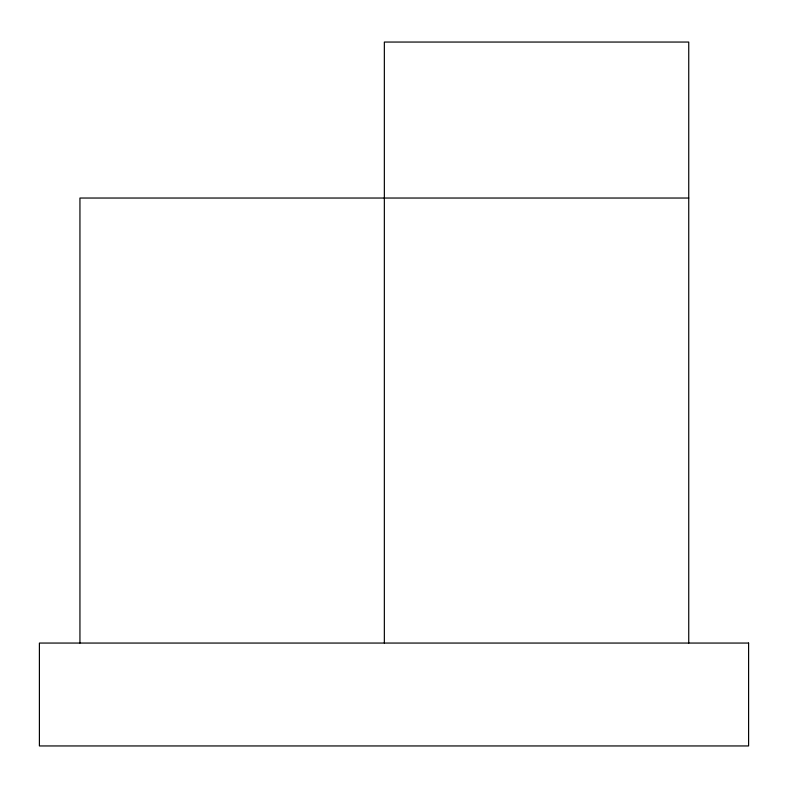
<?xml version="1.0" encoding="UTF-8"?>
<svg xmlns="http://www.w3.org/2000/svg" width="788" height="788" viewBox="0 0 788 788"><rect width="100%" height="100%" fill="white"/><g stroke="black" fill="none" stroke-linecap="round" stroke-linejoin="round"><path stroke-width="1.18" d="M688.742 198.034L79.943 198.034L79.943 643.057M688.742 643.057L688.742 42.05L384.347 42.05L384.347 643.057M748.6 643.057L39.4 643.057L39.4 745.95L748.6 745.95L748.6 643.057"/></g></svg>
